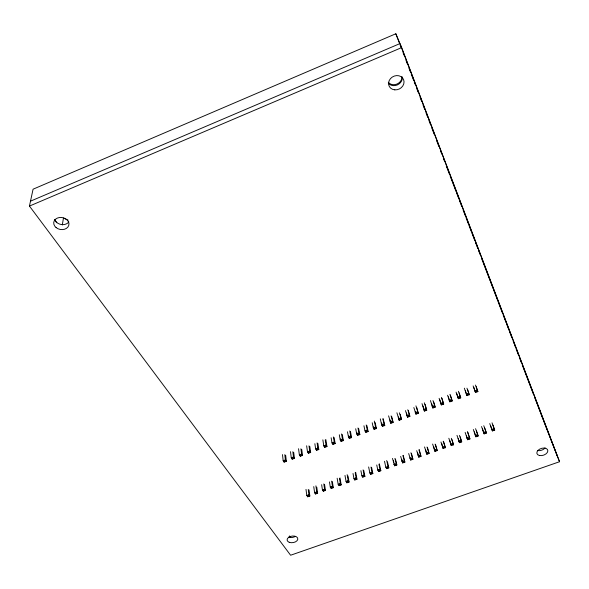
<?xml version="1.0" encoding="UTF-8"?>
<svg xmlns="http://www.w3.org/2000/svg" width="589" height="589" viewBox="0 0 589 589"><rect width="100%" height="100%" fill="white"/><g stroke="black" fill="none" stroke-linecap="round" stroke-linejoin="round"><path stroke-width="0.88" d="M62.316 225.005L63.443 218.063M29.45 206.076L33.072 189.202L395.837 33.764L401.654 47.606L559.55 461.724L290.605 555.236L29.45 206.076L401.654 47.606M282.492 454.605L283.169 460.708L284.134 462.129L285.393 459.899L284.796 454.664M290.517 451.667L291.253 457.763L292.203 459.192L293.484 456.954L292.843 451.734M298.571 448.73L299.352 454.811L300.294 456.247L301.59 454.001L300.905 448.789M306.641 445.785L307.48 451.851L308.415 453.294L309.726 451.034L308.989 445.836M314.865 443.694L315.63 448.884L316.551 450.335L317.876 448.067L317.096 442.876M322.853 439.858L323.803 445.91L324.708 447.36L326.056 445.093L325.231 439.902M331.136 437.752L331.99 442.928L332.888 444.386L334.257 442.103L333.381 436.928M363.943 425.773L364.996 430.905L365.843 432.392L367.278 430.073L366.218 424.941M306 489.385L306.795 495.482L307.694 496.792L308.945 494.708L308.246 489.488M321.66 484.688L322.433 489.901L323.309 491.226L324.598 489.128L323.81 483.922M329.472 481.898L330.282 487.096L331.151 488.428L332.454 486.323L331.622 481.125M337.151 478.231L338.16 484.291L339.006 485.623L340.332 483.51L339.455 478.32M344.992 475.426L346.045 481.471L346.892 482.818L348.224 480.69L347.157 474.653M353.017 473.475L353.96 478.651L354.792 479.998L356.146 477.87L355.189 472.695M360.902 470.648L361.896 475.816L362.714 477.171L364.083 475.036L363.082 469.867M368.64 466.959L369.848 472.974L370.658 474.344L372.042 472.194L370.996 467.04M384.514 461.283L385.824 467.276L386.612 468.653L388.026 466.488L386.708 460.495M30.503 201.173L399.96 43.579L557.547 456.762M284.134 462.129L286.357 461.32L285.658 455.216M292.203 459.192L294.434 458.382L293.683 452.286M300.294 456.247L302.532 455.437L301.723 449.355M308.415 453.294L310.653 452.477L309.792 446.41M316.551 450.335L318.796 449.517L317.883 443.458M324.708 447.36L326.961 446.543L325.857 439.63M332.888 444.386L335.148 443.561L334.125 437.524M365.843 432.392L368.125 431.56L366.888 425.575M307.694 496.792L309.836 496.026L309.019 489.938M323.309 491.226L325.467 490.453L324.546 484.379M331.151 488.428L333.315 487.655L332.343 481.596M339.006 485.623L341.178 484.85L340.015 477.937M346.892 482.818L349.063 482.038L347.996 475.993M354.792 479.998L356.971 479.218L355.69 472.326M362.714 477.171L364.9 476.391L363.73 470.368M370.658 474.344L372.852 473.556L371.63 467.541M386.612 468.653L388.814 467.865L387.488 461.872M54.586 219.8L56.75 222.738M559.55 461.724L543.809 421.437M395.837 33.764L399.445 43.218M400.1 44.933L401.087 47.51M403.053 52.671L404.039 55.248M406.005 60.409L407.647 64.702M408.957 68.14L410.599 72.44M411.255 74.155L413.552 80.178M414.207 81.893L415.193 84.47M416.835 88.77L418.146 92.208M420.112 97.369L421.753 101.661M423.064 105.1L424.706 109.399M426.016 112.838L427.658 117.137M428.969 120.576L430.611 124.868M431.928 128.306L434.218 134.321M436.847 141.198L438.812 146.359M440.763 151.461L441.735 154.009M443.355 158.257L444.651 161.651M446.271 165.899L449.517 174.396M450.165 176.089L455.996 191.373M456.644 193.074L458.912 199.016M459.56 200.716L460.532 203.264M460.863 204.118L461.835 206.68M463.138 210.089L465.42 216.067M466.068 217.768L468.351 223.746M468.999 225.447L471.281 231.425M471.936 233.126L474.867 240.805M475.514 242.513L477.797 248.484M478.445 250.192L480.072 254.463M481.375 257.872L490.173 280.924M490.828 282.632L493.103 288.603M493.759 290.311L497.668 300.552M497.992 301.406L502.52 313.267M503.168 314.96L506.076 322.588M506.724 324.281L508.984 330.208M509.632 331.909L511.9 337.836M513.188 341.222L514.16 343.77M514.484 344.617L515.456 347.164M516.104 348.857L518.372 354.799M519.343 357.346L521.287 362.441M522.259 364.989L529.386 383.66M529.71 384.507L533.649 394.821M534.628 397.398L537.256 404.268M537.912 405.99L540.209 412.005M540.857 413.721L543.154 419.721M492.949 425.089L494.686 430.11L492.404 430.927L489.754 423.609M492.029 422.799L494.686 430.11L491.763 429.469L494.053 428.652L492.404 430.927L490.681 425.906M476.177 386.62L477.885 391.619L475.514 392.488L473.129 385.905M475.485 385.044L477.885 391.619L474.822 390.905L477.2 390.043L475.514 392.488L473.821 387.481M484.725 428.034L486.411 433.062L484.136 433.872L481.53 426.554M483.79 425.744L486.411 433.062L483.481 432.422L485.763 431.612L484.136 433.872L482.457 428.844M467.644 389.734L469.3 394.748L466.937 395.609L464.316 388.188M466.937 388.166L469.3 394.748L466.23 394.034L468.601 393.172L466.937 395.609L465.295 390.588M476.516 430.964L478.158 436.007L475.89 436.817L473.32 429.491M475.581 428.682L478.158 436.007L475.22 435.374L477.495 434.564L475.89 436.817L474.255 431.774M459.133 392.841L460.738 397.862L458.382 398.716L456.07 392.134M458.419 391.273L460.738 397.862L457.668 397.155L460.024 396.301L458.382 398.716L456.792 393.695M467.799 432.208L469.926 438.945L467.659 439.747L465.141 432.422M467.394 431.612L469.926 438.945L466.989 438.312L469.256 437.502L467.659 439.747L466.341 435.543M450.386 395.094L452.205 400.969L449.856 401.823L447.581 395.234M449.915 394.38L452.205 400.969L449.12 400.27L451.476 399.408L449.856 401.823L448.31 396.787M460.164 436.81L461.717 441.868L459.457 442.678L456.983 435.337M459.486 435.381L461.717 441.868L458.772 441.242L461.032 440.439L459.457 442.678L458.176 438.459M441.927 398.186L443.686 404.069L441.345 404.923L439.114 398.326M441.441 397.472L443.686 404.069L440.601 403.369L442.95 402.515L441.345 404.923L439.85 399.872M452.028 439.725L453.53 444.791L451.277 445.593L448.84 438.253M451.336 438.297L453.53 444.791L450.578 444.165L452.831 443.362L451.277 445.593L449.782 440.52M433.74 402.103L435.197 407.154L432.863 408.008L430.426 400.564M432.989 400.557L435.197 407.154L432.105 406.462L434.446 405.615L432.863 408.008L431.656 403.789M443.664 441.779L445.365 447.699L443.119 448.501L440.962 442.008M443.2 441.205L445.365 447.699L442.405 447.08L444.658 446.278L443.119 448.501L441.676 443.421M425.089 404.326L426.731 410.238L424.404 411.085L422.011 403.642M424.33 402.795L426.731 410.238L423.638 409.554L425.965 408.7L424.404 411.085L423.012 406.02M435.573 444.673L437.222 450.607L434.976 451.402L432.628 444.054M435.094 444.106L437.222 450.607L434.255 449.989L436.501 449.193L434.976 451.402L433.585 446.315M416.703 407.389L418.293 413.309L415.967 414.155L413.846 407.551M427.504 447.559L429.094 453.501L426.863 454.296L424.559 446.948M415.93 405.858L418.293 413.309L415.186 412.624L417.513 411.777L415.967 414.155L415.297 411.615M427.003 446.999L429.094 453.501L426.134 452.889L428.365 452.094L426.863 454.296L425.737 450.048M419.243 449.584L420.995 456.387L418.772 457.182L416.725 450.681M418.941 449.886L420.995 456.387L418.028 455.783L420.259 454.988L418.772 457.182L417.682 452.926M408.346 410.437L409.87 416.371L407.559 417.218L405.468 410.607M407.779 409.767L409.87 416.371L406.763 415.694L409.083 414.847L407.559 417.218L406.476 412.977M411.431 453.309L412.918 459.273L410.695 460.061L408.685 453.552M410.901 452.764L412.918 459.273L409.944 458.669L412.167 457.874L410.695 460.061L410.069 457.506M400.218 414.332L401.477 419.427L399.165 420.266L396.912 412.808M399.416 412.815L401.477 419.427L398.363 418.757L400.675 417.91L399.165 420.266L398.333 416.872M403.229 455.319L404.864 462.144L402.648 462.932L400.667 456.423M402.876 455.636L404.864 462.144L401.882 461.548L404.098 460.753L402.648 462.932L401.838 459.516M391.692 416.519L393.106 422.475L390.801 423.314L388.593 415.849M391.081 415.863L393.106 422.475L389.984 421.805L392.289 420.966L390.801 423.314L390.006 419.905M395.447 459.022L396.824 465.008L394.615 465.796L392.48 458.426M394.873 458.492L396.824 465.008L393.842 464.419L396.051 463.624L394.615 465.796L394.225 464.088M393.445 460.664L393.835 462.372M383.203 418.691L384.757 425.516L382.46 426.348L381.635 424.846L380.295 418.875M382.769 418.897L384.757 425.516L381.635 424.846L383.932 424.014L382.46 426.348L381.694 422.939M375.134 422.563L376.43 428.542L374.14 429.374L373.301 427.879L372.204 422.755M374.295 421.069L375.598 427.047L376.43 428.542L373.301 427.879L375.598 427.047L374.14 429.374L373.588 426.811M379.368 463.852L380.825 470.714L378.624 471.502L377.821 470.132L376.746 464.979M378.933 464.198L380.023 469.345L380.825 470.714L379.404 470.817L377.821 470.132L380.023 469.345L378.624 471.502L378.263 469.786M358.664 428.571L359.85 434.579L357.575 435.404L356.706 433.924L355.704 428.777M357.972 427.953L358.988 433.092L359.85 434.579L356.706 433.924L358.988 433.092L357.575 435.404L357.067 432.834M350.462 431.568L351.596 437.583L349.321 438.407L348.445 436.935L347.495 431.774M349.756 430.949L350.72 436.103L351.596 437.583L350.094 437.649L348.445 436.935L350.72 436.103L349.321 438.407L348.843 435.831M342.283 434.549L343.358 440.579L341.097 441.404L340.206 439.931L339.301 434.77M341.554 433.946L342.474 439.107L343.358 440.579L341.856 440.646L340.206 439.931L342.474 439.107L341.097 441.404L340.641 438.82M316.772 487.162L317.64 493.243L315.49 494.016L314.607 492.691L313.753 486.61M315.895 485.837L316.764 491.925L317.64 493.243L316.183 493.361L314.607 492.691L316.764 491.925L315.49 494.016L315.248 492.271M289.655 535.894L289.84 537.602M402.353 77.292A7.878 6.913 -27 0 1 397.229 84.978A7.878 6.913 -27 0 1 388.357 83.182M68.81 221.928A7.628 6.015 10.1 0 1 61.359 224.534A7.628 6.015 10.1 0 1 54.895 219.83M545.097 447.89A5.662 3.563 -17.9 0 1 537.566 450.533M295.177 536.498A5.375 3.313 -7.8 0 1 288.684 537.087M68.14 220.153A7.429 5.897 9.8 0 1 64.79 218.467M401.963 76.548A7.679 6.744 -27.1 0 1 396.971 84.043A7.679 6.744 -27.1 0 1 388.32 82.291M285.393 459.899L283.169 460.708L284.811 461.415L286.357 461.32L285.393 459.899M293.484 456.954L291.253 457.763L292.888 458.47L294.434 458.382L293.484 456.954M301.59 454.001L299.352 454.811L300.994 455.518L302.532 455.437L301.59 454.001M309.726 451.034L307.48 451.851L309.122 452.566L310.653 452.477L309.726 451.034M317.876 448.067L315.63 448.884L317.272 449.598L318.796 449.517L317.876 448.067M326.056 445.093L323.803 445.91L325.445 446.624L326.961 446.543L326.056 445.093M334.257 442.103L331.99 442.928L333.639 443.642L335.148 443.561L334.257 442.103M367.278 430.073L364.996 430.905L368.125 431.56L367.278 430.073M308.945 494.708L306.795 495.482L308.371 496.152L309.836 496.026L308.945 494.708M324.598 489.128L322.433 489.901L324.009 490.571L325.467 490.453L324.598 489.128M332.454 486.323L330.282 487.096L331.865 487.773L333.315 487.655L332.454 486.323M340.332 483.51L338.16 484.291L339.735 484.968L341.178 484.85L340.332 483.51M348.224 480.69L346.045 481.471L347.628 482.148L349.063 482.038L348.224 480.69M356.146 477.87L353.96 478.651L355.542 479.328L356.971 479.218L356.146 477.87M364.083 475.036L361.896 475.816L363.472 476.501L364.9 476.391L364.083 475.036M372.042 472.194L369.848 472.974L371.431 473.659L372.852 473.556L372.042 472.194M388.026 466.488L385.824 467.276L388.814 467.865L388.026 466.488M394.821 89.859A7.937 6.943 -26.8 0 0 403.62 79.692A7.937 6.943 -26.8 0 0 390.455 78.646A7.937 6.943 -26.8 0 0 394.821 89.859M56.058 227.553A7.679 6.037 9.9 0 0 68.766 225.447A7.679 6.037 9.9 0 0 59.217 217.547A7.679 6.037 9.9 0 0 56.058 227.553M539.458 455.503A5.691 3.563 -17.8 0 0 547.858 450.887A5.691 3.563 -17.8 0 0 539.701 449.105A5.691 3.563 -17.8 0 0 539.458 455.503M289.228 542.3A5.404 3.313 -7.8 0 0 297.791 539.318A5.404 3.313 -7.8 0 0 290.37 536.469A5.404 3.313 -7.8 0 0 289.228 542.3"/></g></svg>
